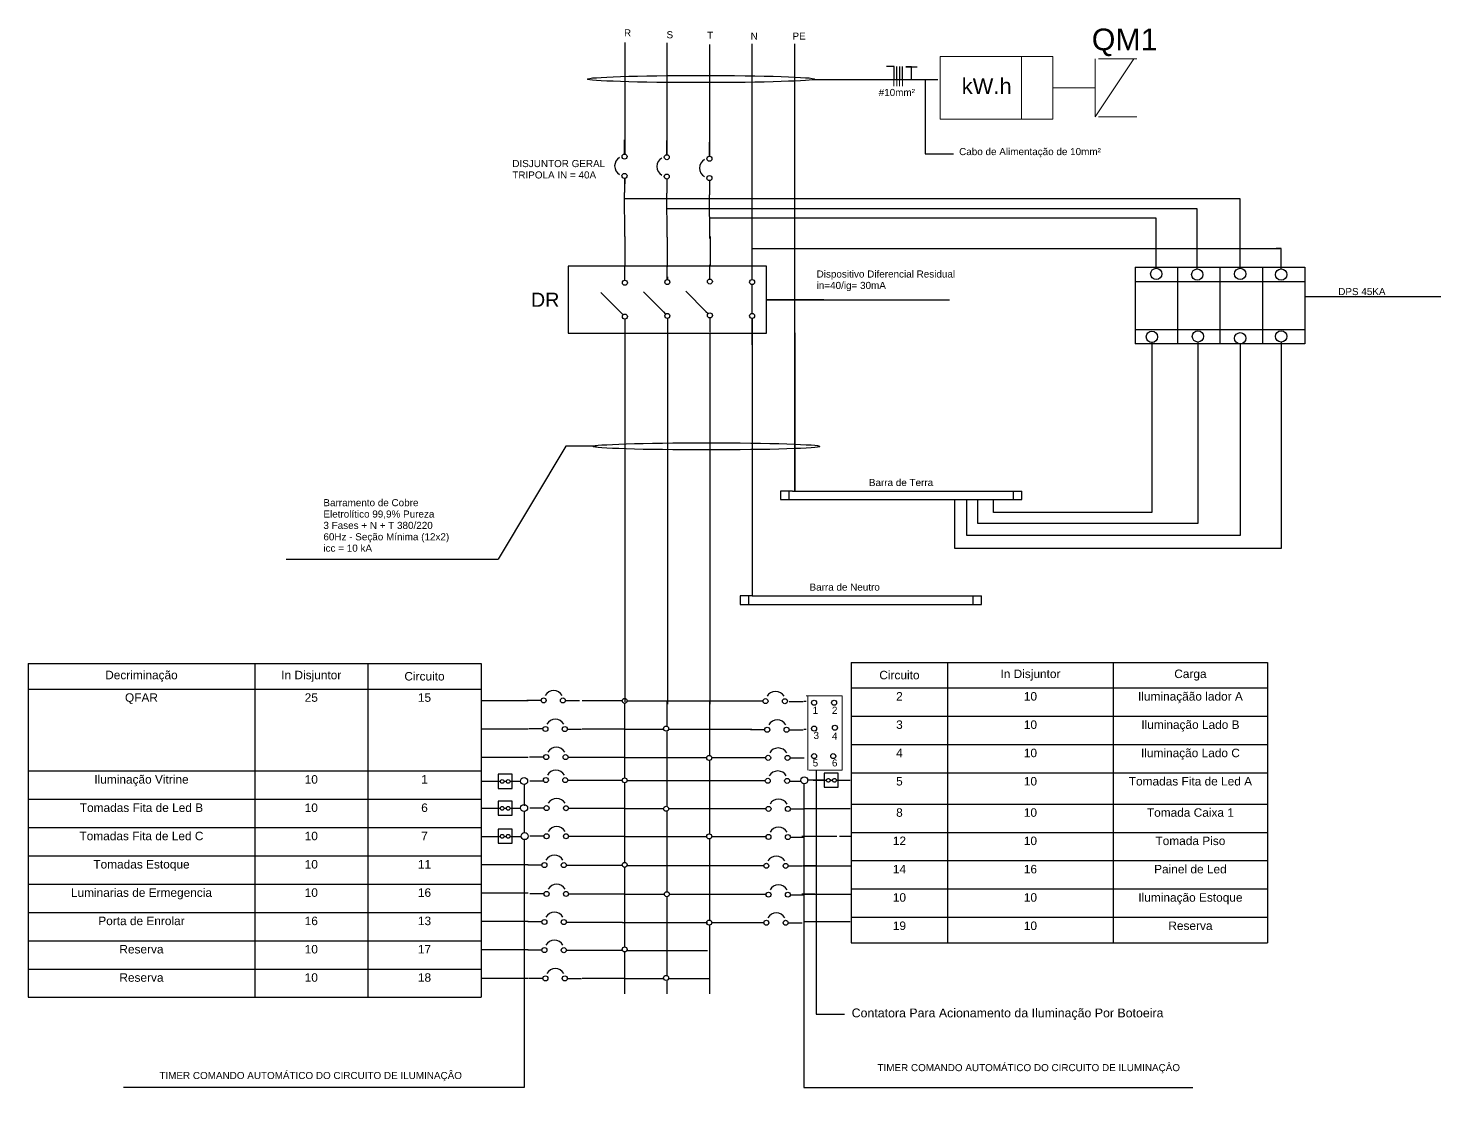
# Model space of a CAD drawing. Header units: millimetres. Extents: x -26 to 31631, y -22 to 25796.
# Drawn here: x 15805.1 to 16204.3, y 12868.8 to 13174.2 of the extents above; entities that cross this region are included whole.
import ezdxf
from ezdxf import colors
from ezdxf.entities.mleader import LeaderData, LeaderLine
from ezdxf.math import Vec2, Vec3

# ---------------------------------------------------------------- set-up
doc = ezdxf.new("R2010")
doc.units = ezdxf.units.MM
doc.layers.add('DI-Linhas do diagrama', color=251, linetype='Continuous', lineweight=20)
doc.layers.add('DI-Textos do diagrama', color=7, linetype='Continuous', lineweight=20)
doc.layers.add('P', color=1, linetype='Continuous')
doc.layers.add('TEXTO_CIRCUITO', color=7, linetype='Continuous')
doc.styles.add('ARIAL', font='arial.ttf')
doc.styles.get("Standard").update_dxf_attribs({"font": 'arial.ttf', "height": 1})

# ---------------------------------------------------------------- blocks, each defined once
blk = doc.blocks.new('*T71')
at = {"layer": 'P', "color": 0, "linetype": 'ByBlock', "lineweight": -2, "transparency": 16777216}
for p, q in [((0, 0), (117.65, 0)), ((0, 0), (0, -79.24)), ((27.2, 0), (27.2, -79.24)), ((74.05, 0), (74.05, -79.24)), ((117.65, 0), (117.65, -79.24)), ((0, -7.2), (117.65, -7.2)), ((0, -15.2), (117.65, -15.2)), ((0, -23.2), (117.65, -23.2)), ((0, -31.2), (117.65, -31.2)), ((0, -40.04), (117.65, -40.04)), ((0, -48.04), (117.65, -48.04)), ((0, -56.04), (117.65, -56.04)), ((0, -64.04), (117.65, -64.04)), ((0, -72.04), (117.65, -72.04)), ((0, -79.24), (117.65, -79.24))]:
    blk.add_line(p, q, dxfattribs=at)
at = {"layer": 'P', "color": 0, "transparency": 16777216, "char_height": 2.4}
for s, insert, width, attachment_point in [('Circuito', (13.6, -3.6), 24.8017, 5), ('In Disjuntor', (50.63, -3.6), 44.4517, 5), ('Carga', (95.85, -3.6), 41.192, 5), ('2', (13.6, -8.4), 24.8017, 2), ('10', (50.63, -8.4), 44.4517, 2), ('Iluminaçãão lador A', (95.85, -8.4), 41.192, 2), ('3', (13.6, -16.4), 24.8017, 2), ('10', (50.63, -16.4), 44.4517, 2), ('Iluminação Lado B^J', (95.85, -16.4), 41.192, 2), ('4', (13.6, -24.4), 24.8017, 2), ('10', (50.63, -24.4), 44.4517, 2), ('Iluminação Lado C^J', (95.85, -24.4), 41.192, 2), ('5', (13.6, -32.4), 24.8017, 2), ('10', (50.63, -32.4), 44.4517, 2), ('Tomadas Fita de Led A^J', (95.85, -32.4), 41.192, 2), ('8', (13.6, -41.24), 24.8017, 2), ('10', (50.63, -41.24), 44.4517, 2), ('Tomada Caixa 1^J', (95.85, -41.24), 41.192, 2), ('12', (13.6, -49.24), 24.8017, 2), ('10', (50.63, -49.24), 44.4517, 2), ('Tomada Piso^J', (95.85, -49.24), 41.192, 2), ('14', (13.6, -57.24), 24.8017, 2), ('16', (50.63, -57.24), 44.4517, 2), ('Painel de Led^J', (95.85, -57.24), 41.192, 2), ('10', (13.6, -65.24), 24.8017, 2), ('10', (50.63, -65.24), 44.4517, 2), ('Iluminação Estoque', (95.85, -65.24), 41.192, 2), ('19', (13.6, -73.24), 24.8017, 2), ('10', (50.63, -73.24), 44.4517, 2), ('Reserva^J', (95.85, -73.24), 41.192, 2)]:
    blk.add_mtext(s, dxfattribs=dict(at, insert=insert, width=width, attachment_point=attachment_point))
blk = doc.blocks.new('*T72')
at = {"layer": 'P', "color": 0, "linetype": 'ByBlock', "lineweight": -2, "transparency": 16777216}
for p, q in [((0, 0), (128, 0)), ((0, 0), (0, -94.33)), ((64, 0), (64, -94.33)), ((96, 0), (96, -94.33)), ((128, 0), (128, -94.33)), ((0, -7.2), (128, -7.2)), ((0, -30.33), (128, -30.33)), ((0, -38.33), (128, -38.33)), ((0, -46.33), (128, -46.33)), ((0, -54.33), (128, -54.33)), ((0, -62.33), (128, -62.33)), ((0, -70.33), (128, -70.33)), ((0, -78.33), (128, -78.33)), ((0, -86.33), (128, -86.33)), ((0, -94.33), (128, -94.33))]:
    blk.add_line(p, q, dxfattribs=at)
at = {"layer": 'P', "color": 0, "transparency": 16777216, "char_height": 2.4}
for s, insert, width, attachment_point in [('Decriminação', (32, -3.6), 61.6, 5), ('In Disjuntor', (80, -3.6), 29.6, 5), ('Circuito', (112, -3.6), 29.6, 5), ('QFAR', (32, -8.4), 61.6, 2), ('25', (80, -8.4), 29.6, 2), ('15', (112, -8.4), 29.6, 2), ('Iluminação Vitrine', (32, -31.53), 61.6, 2), ('10', (80, -31.53), 29.6, 2), ('1', (112, -31.53), 29.6, 2), ('Tomadas Fita de Led B^J', (32, -39.53), 61.6, 2), ('10', (80, -39.53), 29.6, 2), ('6', (112, -39.53), 29.6, 2), ('Tomadas Fita de Led C^J', (32, -47.53), 61.6, 2), ('10', (80, -47.53), 29.6, 2), ('7', (112, -47.53), 29.6, 2), ('Tomadas Estoque^J', (32, -55.53), 61.6, 2), ('10', (80, -55.53), 29.6, 2), ('11', (112, -55.53), 29.6, 2), ('Luminarias de Ermegencia ^J', (32, -63.53), 61.6, 2), ('10', (80, -63.53), 29.6, 2), ('16', (112, -63.53), 29.6, 2), ('Porta de Enrolar^J', (32, -71.53), 61.6, 2), ('16', (80, -71.53), 29.6, 2), ('13', (112, -71.53), 29.6, 2), ('Reserva^J', (32, -79.53), 61.6, 2), ('10', (80, -79.53), 29.6, 2), ('17', (112, -79.53), 29.6, 2), ('Reserva ', (32, -87.53), 61.6, 2), ('10', (80, -87.53), 29.6, 2), ('18', (112, -87.53), 29.6, 2)]:
    blk.add_mtext(s, dxfattribs=dict(at, insert=insert, width=width, attachment_point=attachment_point))
blk = doc.blocks.new('_None')

msp = doc.modelspace()

# ---------------------------------------------------------------- linework, layer by layer
at = {"lineweight": 5}
for p, q in [((16024.98, 12985.59), (16035.14, 12985.59)), ((16025.45, 12985.59), (16025.45, 12967.18)), ((16035.14, 12985.59), (16035.14, 12967.18)), ((16025.45, 12964.58), (16025.45, 12967.18)), ((16025.69, 12964.58), (16035.14, 12964.58)), ((16035.14, 12964.58), (16035.14, 12967.18))]:
    msp.add_line(p, q, dxfattribs=at)
at = {"layer": 'DI-Linhas do diagrama', "linetype": 'Continuous'}
for p, q in [((16085.79, 13148.53), (16085.79, 13166.23)), ((16106.65, 13149.2), (16106.65, 13165.56)), ((16106.65, 13149.2), (16117.55, 13165.56)), ((16118.44, 13165.56), (16107.53, 13165.56)), ((16106.65, 13157.38), (16094.65, 13157.38)), ((16107.53, 13149.2), (16118.44, 13149.2))]:
    msp.add_line(p, q, dxfattribs=at)
msp.add_lwpolyline([(16094.65, 13148.53), (16094.65, 13166.23), (16062.78, 13166.23), (16062.78, 13148.53), (16094.65, 13148.53)], close=True, dxfattribs=at)
at = {"layer": 'P'}
for p, q in [((15973.75, 13138.64), (15973.75, 13170.24)), ((15985.69, 13138.49), (15985.69, 13170.09)), ((15997.75, 13138.04), (15997.75, 13169.65)), ((16009.68, 13129.79), (16009.68, 13169.79)), ((16021.73, 13129.79), (16021.73, 13169.79)), ((16049.78, 13163.43), (16047.63, 13163.43)), ((16049.78, 13159.85), (16049.78, 13163.43)), ((16050.58, 13159.85), (16050.58, 13163.43)), ((16051.38, 13159.85), (16051.38, 13163.43)), ((16052.18, 13159.85), (16052.18, 13163.43)), ((16054.69, 13163.3), (16053.09, 13163.3)), ((16053.09, 13163.3), (16054.69, 13163.3)), ((16054.69, 13159.7), (16054.69, 13163.3)), ((16054.69, 13163.3), (16056.29, 13163.3)), ((16026.77, 13159.7), (16062.16, 13159.7)), ((15973.75, 13130.24), (15973.75, 13131.79)), ((15985.69, 13130.09), (15985.69, 13131.63)), ((15997.75, 13129.65), (15997.75, 13131.19)), ((15973.73, 13115.36), (15973.6, 13127.77)), ((15985.68, 13115.2), (15985.54, 13127.62)), ((15997.73, 13114.76), (15997.6, 13127.17)), ((16009.68, 13103.2), (16009.68, 13129.79)), ((16021.73, 13088.16), (16021.73, 13129.79)), ((16147.63, 13126.02), (15973.6, 13126.02)), ((16135.5, 13123.15), (15985.48, 13123.15)), ((16135.5, 13106.2), (16135.5, 13123.15)), ((16147.63, 13106.38), (16147.63, 13126.02)), ((16001.41, 13120.54), (15997.75, 13120.54)), ((16123.92, 13120.54), (16001.41, 13120.54)), ((16123.92, 13106.38), (16123.92, 13120.54)), ((15973.73, 13115.36), (15973.73, 13106.97)), ((15985.68, 13115.2), (15985.68, 13106.81)), ((15997.77, 13115.36), (15997.77, 13106.97)), ((16009.76, 13111.96), (16158.83, 13111.96)), ((16159.21, 13111.96), (16157.78, 13111.96)), ((16159.21, 13106.2), (16159.21, 13111.96)), ((15997.69, 13107.29), (15997.69, 13107.29)), ((15973.69, 13107), (15957.69, 13107)), ((15957.69, 13107), (15957.69, 13088.02)), ((16013.73, 13107), (15973.69, 13107)), ((15985.71, 13103.19), (15985.71, 13103.95)), ((15985.71, 13103.95), (15985.71, 13103.19)), ((16009.57, 13106.16), (16009.57, 13103.2)), ((16009.68, 13103.2), (16009.68, 13103.96)), ((16013.73, 13088.02), (16013.73, 13107)), ((16117.91, 13106.67), (16117.91, 13085)), ((16117.91, 13106.67), (16165.91, 13106.67)), ((16129.91, 13106.67), (16129.91, 13085)), ((16141.91, 13106.67), (16141.91, 13085)), ((16153.91, 13106.67), (16153.91, 13085)), ((16165.91, 13106.67), (16165.91, 13085)), ((15966.94, 13099.54), (15972.58, 13093.86)), ((15978.95, 13099.72), (15984.58, 13094.05)), ((15990.98, 13099.88), (15996.61, 13094.21)), ((16009.57, 13101.79), (16009.57, 13093.62)), ((16117.91, 13102.67), (16165.91, 13102.67)), ((16029.97, 13097.51), (16013.7, 13097.51)), ((16013.7, 13097.51), (16038.69, 13097.51)), ((16029.97, 13097.51), (16029.97, 13097.51)), ((16038.69, 13097.51), (16065.45, 13097.51)), ((16165.9, 13098.39), (16204.31, 13098.39)), ((15972.58, 13093.86), (15973.2, 13093.23)), ((15984.58, 13094.05), (15985.21, 13093.41)), ((15996.61, 13094.21), (15997.24, 13093.57)), ((16009.57, 13092.22), (16009.57, 13084.77)), ((15957.69, 13088.02), (16013.73, 13088.02)), ((15973.73, 13088.16), (15973.73, 12983.88)), ((15985.73, 13088.16), (15985.73, 12983.18)), ((15997.73, 13088.16), (15997.73, 12983.18)), ((15997.77, 13088.22), (15997.77, 13088.22)), ((16009.73, 13088.16), (16009.73, 13013.78)), ((16021.78, 13043.42), (16021.73, 13088.16)), ((16021.73, 13088.16), (16021.78, 13043.42)), ((16165.91, 13089), (16117.91, 13089)), ((16165.91, 13085), (16117.91, 13085)), ((16122.69, 13085.42), (16122.69, 13037.34)), ((16135.68, 13085.55), (16135.68, 13034.21)), ((16147.63, 13085), (16147.63, 13030.82)), ((16159.21, 13085.55), (16159.21, 13027.17)), ((15957.04, 13056.1), (15937.85, 13024.13)), ((15965.72, 13056.1), (15957.04, 13056.1)), ((16021.09, 13043.42), (16017.65, 13043.42)), ((16017.65, 13043.42), (16017.65, 13041.01)), ((16020.05, 13043.42), (16020.05, 13041.01)), ((16021.09, 13043.42), (16085.93, 13043.42)), ((16083.53, 13041.01), (16083.53, 13043.42)), ((16085.93, 13041.01), (16085.93, 13043.42)), ((16017.65, 13041.01), (16085.93, 13041.01)), ((16066.93, 13027.17), (16066.93, 13040.99)), ((16070.33, 13030.82), (16070.33, 13040.99)), ((16073.46, 13034.21), (16073.46, 13040.99)), ((16077.9, 13037.34), (16077.9, 13040.99)), ((16122.69, 13037.34), (16077.9, 13037.34)), ((16135.68, 13034.21), (16073.46, 13034.21)), ((16147.63, 13030.82), (16070.33, 13030.82)), ((15877.99, 13024.13), (15937.85, 13024.13)), ((16159.21, 13027.17), (16066.93, 13027.17)), ((16009.71, 13013.78), (16006.27, 13013.78)), ((16006.27, 13013.78), (16006.27, 13011.37)), ((16006.27, 13011.37), (16074.55, 13011.37)), ((16008.67, 13013.78), (16008.67, 13011.37)), ((16009.71, 13013.78), (16074.55, 13013.78)), ((16072.15, 13011.37), (16072.15, 13013.78)), ((16074.55, 13011.37), (16074.55, 13013.78)), ((15945.23, 12960.47), (15945.23, 12954.46)), ((16020.17, 12961.41), (16023.42, 12961.41)), ((16024.27, 12960.7), (16024.27, 12874.81)), ((16026.53, 12961.69), (16025.26, 12961.69)), ((15945.23, 12952.87), (15945.23, 12946.86)), ((15945.23, 12944.91), (15945.23, 12874.81)), ((15927.22, 12874.81), (15832.02, 12874.81)), ((15945.23, 12874.81), (15927.22, 12874.81)), ((16024.27, 12874.81), (16038.26, 12874.81)), ((16033.61, 12874.84), (16104.2, 12874.84)), ((16104.2, 12874.84), (16134.27, 12874.84))]:
    msp.add_line(p, q, dxfattribs=at)
at = {"layer": 'P', "linetype": 'Continuous', "lineweight": 5}
for p, q in [((16049.74, 13159.85), (16049.74, 13157.85)), ((16050.58, 13159.85), (16050.58, 13157.85)), ((16051.33, 13159.85), (16051.33, 13157.85)), ((16052.18, 13159.85), (16052.18, 13157.85))]:
    msp.add_line(p, q, dxfattribs=at)
at = {"layer": 'P', "color": 0}
for p, q in [((15973.61, 13138.65), (15973.61, 13142.65)), ((15985.55, 13138.5), (15985.55, 13142.5)), ((15997.61, 13138.06), (15997.61, 13142.06)), ((15973.6, 13131.77), (15973.6, 13127.77)), ((15985.54, 13131.62), (15985.54, 13127.62)), ((15997.6, 13131.17), (15997.6, 13127.17)), ((15985.7, 13103.19), (15985.7, 13107.19)), ((15997.73, 13103.35), (15997.73, 13107.35)), ((15973.7, 13103), (15973.69, 13107)), ((15973.7, 13092.02), (15973.71, 13088.02)), ((15985.71, 13092.2), (15985.72, 13088.2)), ((15997.74, 13092.36), (15997.75, 13088.36)), ((16009.68, 13092.22), (16009.69, 13088.22))]:
    msp.add_line(p, q, dxfattribs=at)
at = {"layer": 'P', "color": 1}
for p, q in [((15946.39, 12984.13), (15933.29, 12984.13)), ((15950.04, 12984.25), (15946.04, 12984.25)), ((15953.57, 12987.02), (15953.52, 12987.02)), ((15953.52, 12987.02), (15953.52, 12987.02)), ((15956.92, 12984.23), (15960.92, 12984.23)), ((15972.94, 12984.12), (15961.59, 12984.12)), ((15965.59, 12984.12), (15965.59, 12984.12)), ((15974.36, 12984.12), (15997.59, 12984.12)), ((15985.59, 12984.12), (15985.59, 12976.96)), ((15997.59, 12984.12), (16009.59, 12984.12)), ((15997.59, 12984.12), (15997.59, 12968.71)), ((16012.76, 12984.04), (16008.76, 12984.04)), ((16020.13, 12983.9), (16024.13, 12983.9)), ((16024.98, 12983.98), (16024.28, 12983.98)), ((15973.59, 12983.41), (15973.59, 12962.37)), ((15946.39, 12976.13), (15933.29, 12976.13)), ((15950.53, 12976.17), (15946.53, 12976.17)), ((15957.41, 12976.16), (15961.41, 12976.16)), ((15973.59, 12976.12), (15961.59, 12976.12)), ((15973.59, 12976.12), (15984.67, 12976.12)), ((15985.59, 12975.62), (15985.59, 12954.29)), ((15986.05, 12976.12), (15997.59, 12976.12)), ((15997.59, 12976.12), (16009.59, 12976.12)), ((16013.25, 12975.96), (16009.25, 12975.96)), ((16020.13, 12975.95), (16024.13, 12975.95)), ((16024.98, 12976.03), (16024.28, 12976.03)), ((15946.39, 12968.13), (15933.29, 12968.13)), ((15950.79, 12968.23), (15946.79, 12968.23)), ((15957.67, 12968.22), (15961.67, 12968.22)), ((15973.59, 12968.12), (15961.59, 12968.12)), ((15973.59, 12968.12), (15996.86, 12968.12)), ((15998.25, 12968.12), (16009.59, 12968.12)), ((16013.51, 12968.02), (16009.51, 12968.02)), ((16020.4, 12968.01), (16024.4, 12968.01)), ((15997.59, 12967.29), (15997.59, 12946.52)), ((16030.04, 12963.69), (16030.04, 12959.69)), ((16034.04, 12963.69), (16030.04, 12963.69)), ((16034.04, 12961.69), (16034.04, 12963.69)), ((15938.52, 12961.34), (15933.29, 12961.34)), ((15936.2, 12961.39), (15937.87, 12961.39)), ((15937.87, 12963.39), (15937.87, 12959.39)), ((15941.87, 12963.39), (15937.87, 12963.39)), ((15940.22, 12961.34), (15939.57, 12961.34)), ((15944.25, 12961.34), (15941.27, 12961.34)), ((15941.87, 12961.39), (15941.87, 12963.39)), ((15941.87, 12959.39), (15941.87, 12961.39)), ((15950.88, 12961.4), (15946.88, 12961.4)), ((15957.56, 12961.72), (15961.56, 12961.72)), ((15972.94, 12961.63), (15961.47, 12961.63)), ((15973.59, 12960.95), (15973.59, 12938.48)), ((15974.36, 12961.63), (15997.47, 12961.63)), ((15997.47, 12961.63), (16009.47, 12961.63)), ((16013.4, 12961.53), (16009.4, 12961.53)), ((16030.04, 12961.69), (16026.38, 12961.69)), ((16030.7, 12961.63), (16026.96, 12961.63)), ((16028.38, 12961.69), (16030.04, 12961.69)), ((16030.04, 12959.69), (16034.04, 12959.69)), ((16032.4, 12961.63), (16031.75, 12961.63)), ((16037.38, 12961.63), (16033.45, 12961.63)), ((16034.04, 12959.69), (16034.04, 12961.69)), ((16034.04, 12961.69), (16035.59, 12961.69)), ((15937.87, 12959.39), (15941.87, 12959.39)), ((15937.87, 12955.78), (15937.87, 12951.78)), ((15941.87, 12955.78), (15937.87, 12955.78)), ((15941.87, 12953.78), (15941.87, 12955.78)), ((15938.52, 12953.73), (15933.29, 12953.73)), ((15936.2, 12953.78), (15937.87, 12953.78)), ((15937.87, 12951.78), (15941.87, 12951.78)), ((15940.22, 12953.73), (15939.57, 12953.73)), ((15944.25, 12953.73), (15941.27, 12953.73)), ((15941.87, 12951.78), (15941.87, 12953.78)), ((15946.39, 12953.73), (15946.21, 12953.73)), ((15950.88, 12953.8), (15946.88, 12953.8)), ((15957.77, 12953.78), (15961.77, 12953.78)), ((15973.68, 12953.69), (15961.68, 12953.69)), ((15973.68, 12953.69), (15984.65, 12953.69)), ((15985.59, 12952.94), (15985.59, 12930.19)), ((15986.06, 12953.69), (15997.68, 12953.69)), ((15997.68, 12953.69), (16009.68, 12953.69)), ((16013.61, 12953.59), (16009.61, 12953.59)), ((16020.49, 12953.57), (16024.49, 12953.57)), ((16037.38, 12953.63), (16024.28, 12953.63)), ((15937.87, 12947.88), (15937.87, 12943.88)), ((15941.87, 12947.88), (15937.87, 12947.88)), ((15941.87, 12945.88), (15941.87, 12947.88)), ((15938.53, 12945.73), (15933.29, 12945.73)), ((15937.87, 12943.88), (15941.87, 12943.88)), ((15940.23, 12945.73), (15939.56, 12945.73)), ((15944.4, 12945.73), (15941.26, 12945.73)), ((15941.87, 12943.88), (15941.87, 12945.88)), ((15946.39, 12945.73), (15946.35, 12945.73)), ((15950.88, 12945.86), (15946.88, 12945.86)), ((15957.77, 12945.84), (15961.77, 12945.84)), ((15973.68, 12945.75), (15961.68, 12945.75)), ((15973.68, 12945.75), (15996.85, 12945.75)), ((15997.59, 12945.11), (15997.59, 12922.79)), ((15998.26, 12945.75), (16009.68, 12945.75)), ((16013.61, 12945.65), (16009.61, 12945.65)), ((16020.49, 12945.63), (16024.49, 12945.63)), ((16023.76, 12945.84), (16025.76, 12945.84)), ((16025.76, 12945.84), (16033.61, 12945.84)), ((16034.38, 12945.84), (16037.51, 12945.84)), ((15946.39, 12937.73), (15933.29, 12937.73)), ((15950.26, 12937.71), (15946.26, 12937.71)), ((15957.14, 12937.69), (15961.14, 12937.69)), ((15973.05, 12937.6), (15961.05, 12937.6)), ((15973.59, 12937.06), (15973.59, 12914.59)), ((15974.34, 12937.6), (15997.05, 12937.6)), ((15997.05, 12937.6), (16009.05, 12937.6)), ((16012.98, 12937.5), (16008.98, 12937.5)), ((16019.86, 12937.48), (16023.86, 12937.48)), ((16027.64, 12937.53), (16023.98, 12937.53)), ((16023.98, 12937.53), (16025.98, 12937.53)), ((16025.98, 12937.53), (16027.64, 12937.53)), ((16027.64, 12937.53), (16032.8, 12937.53)), ((16031.64, 12937.53), (16032.8, 12937.53)), ((16031.64, 12937.53), (16034.09, 12937.53)), ((16034.09, 12937.53), (16037.72, 12937.53)), ((15946.39, 12929.73), (15933.29, 12929.73)), ((15950.88, 12929.56), (15946.88, 12929.56)), ((15957.77, 12929.54), (15961.77, 12929.54)), ((15973.68, 12929.45), (15961.68, 12929.45)), ((15973.68, 12929.45), (15984.89, 12929.45)), ((15985.59, 12928.77), (15985.59, 12906.54)), ((15986.31, 12929.45), (15997.68, 12929.45)), ((15997.68, 12929.45), (16009.68, 12929.45)), ((16013.61, 12929.35), (16009.61, 12929.35)), ((16020.49, 12929.34), (16024.49, 12929.34)), ((16027.42, 12929.45), (16023.76, 12929.45)), ((16023.76, 12929.45), (16025.76, 12929.45)), ((16025.76, 12929.45), (16027.42, 12929.45)), ((16027.42, 12929.45), (16034.15, 12929.45)), ((16031.42, 12929.45), (16032.73, 12929.45)), ((16034.15, 12929.45), (16037.51, 12929.45)), ((15946.39, 12921.73), (15933.29, 12921.73)), ((15950.26, 12921.62), (15946.26, 12921.62)), ((15957.14, 12921.6), (15961.14, 12921.6)), ((15973.05, 12921.51), (15961.05, 12921.51)), ((15973.05, 12921.51), (15997.05, 12921.51)), ((15997.59, 12922.79), (15997.59, 12922.14)), ((15997.59, 12920.73), (15997.59, 12901.27)), ((15998.26, 12921.51), (16009.05, 12921.51)), ((16012.98, 12921.41), (16008.98, 12921.41)), ((16019.86, 12921.4), (16023.86, 12921.4)), ((16037.38, 12921.63), (16024.28, 12921.63)), ((15946.39, 12913.73), (15933.29, 12913.73)), ((15950.26, 12913.68), (15946.26, 12913.68)), ((15957.14, 12913.66), (15961.14, 12913.66)), ((15973.05, 12913.57), (15961.05, 12913.57)), ((15973.59, 12913.17), (15973.59, 12901.27)), ((15974.29, 12913.57), (15997.05, 12913.57)), ((15946.39, 12905.65), (15933.29, 12905.65)), ((15950.53, 12905.69), (15946.53, 12905.69)), ((15950.53, 12905.69), (15946.53, 12905.69)), ((15957.41, 12905.67), (15961.41, 12905.67)), ((15973.59, 12905.64), (15961.59, 12905.64)), ((15973.59, 12905.64), (15984.67, 12905.64)), ((15985.59, 12905.13), (15985.59, 12901.27)), ((15986.05, 12905.64), (15997.59, 12905.64))]:
    msp.add_line(p, q, dxfattribs=at)
at = {"layer": 'P', "color": 0}
for centre in [(15973.61, 13137.95), (15985.55, 13137.79), (15997.61, 13137.35), (15973.6, 13132.48), (15985.54, 13132.32), (15997.6, 13131.88), (15985.71, 13102.48), (15997.73, 13102.64), (16009.68, 13102.49), (15973.7, 13102.3), (15973.7, 13092.73), (15985.71, 13092.91), (15997.74, 13093.07), (16009.68, 13092.92)]:
    msp.add_circle(centre, 0.709, dxfattribs=at)
at = {"layer": 'P'}
for centre, radius in [((16123.92, 13104.78), 1.6), ((16135.5, 13104.6), 1.6), ((16147.63, 13104.78), 1.6), ((16159.21, 13104.6), 1.6), ((16122.69, 13087.02), 1.6), ((16135.68, 13087.15), 1.6), ((16147.63, 13086.6), 1.6), ((16159.21, 13087.15), 1.6), ((15945.23, 12961.46), 0.987), ((16024.41, 12961.69), 0.987), ((15945.23, 12953.86), 0.987), ((15945.38, 12945.89), 0.987)]:
    msp.add_circle(centre, radius, dxfattribs=at)
at = {"layer": 'P', "color": 1}
for centre, radius in [((15950.75, 12984.25), 0.709), ((15956.21, 12984.23), 0.709), ((15973.65, 12984.12), 0.709), ((16013.47, 12984.04), 0.709), ((16018.94, 12984.02), 0.709), ((16027.18, 12983.6), 0.709), ((16032.85, 12983.6), 0.709), ((15951.24, 12976.17), 0.709), ((15956.7, 12976.16), 0.709), ((15985.36, 12976.29), 0.709), ((16013.96, 12975.96), 0.709), ((16019.43, 12975.95), 0.709), ((16027.18, 12976.29), 0.709), ((16033.08, 12976.52), 0.709), ((15951.5, 12968.23), 0.709), ((15956.96, 12968.22), 0.709), ((15997.56, 12968), 0.709), ((16014.22, 12968.02), 0.709), ((16019.69, 12968.01), 0.709), ((16027.18, 12968.5), 0.709), ((16032.61, 12968.5), 0.709), ((15939.04, 12961.35), 0.524), ((15940.75, 12961.35), 0.524), ((15951.38, 12961.74), 0.709), ((15956.85, 12961.72), 0.709), ((15973.65, 12961.66), 0.709), ((16014.11, 12961.53), 0.709), ((16019.57, 12961.51), 0.709), ((16031.22, 12961.66), 0.524), ((16032.92, 12961.66), 0.524), ((15939.04, 12953.75), 0.524), ((15940.75, 12953.75), 0.524), ((15951.59, 12953.8), 0.709), ((15957.06, 12953.78), 0.709), ((15985.36, 12953.62), 0.709), ((16014.31, 12953.59), 0.709), ((16019.78, 12953.57), 0.709), ((15939.04, 12945.84), 0.524), ((15940.75, 12945.84), 0.524), ((15951.59, 12945.86), 0.709), ((15957.06, 12945.84), 0.709), ((15997.56, 12945.81), 0.709), ((16014.31, 12945.65), 0.709), ((16019.78, 12945.63), 0.709), ((15950.97, 12937.71), 0.709), ((15956.43, 12937.69), 0.709), ((15973.65, 12937.77), 0.709), ((16013.69, 12937.5), 0.709), ((16019.15, 12937.48), 0.709), ((15951.59, 12929.56), 0.709), ((15957.06, 12929.54), 0.709), ((15985.6, 12929.48), 0.709), ((16014.31, 12929.35), 0.709), ((16019.78, 12929.34), 0.709), ((15950.97, 12921.62), 0.709), ((15956.43, 12921.6), 0.709), ((15997.56, 12921.44), 0.709), ((16013.69, 12921.41), 0.709), ((16019.15, 12921.4), 0.709), ((15950.97, 12913.68), 0.709), ((15956.43, 12913.66), 0.709), ((15973.65, 12913.88), 0.709), ((15951.24, 12905.69), 0.709), ((15956.7, 12905.67), 0.709), ((15985.36, 12905.8), 0.709)]:
    msp.add_circle(centre, radius, dxfattribs=at)
at = {"layer": 'P'}
for centre in [(15973.58, 13135.3), (15985.53, 13135.15), (15997.58, 13134.71)]:
    msp.add_arc(centre, 2.76, 119.3805, 240.6195, dxfattribs=at)
at = {"layer": 'P', "color": 1}
for centre in [(15953.57, 12984.26), (16016.29, 12984.05), (15954.06, 12976.19), (16016.78, 12975.98), (15954.32, 12968.25), (16017.04, 12968.04), (15954.21, 12961.75), (16016.93, 12961.54), (15954.42, 12953.81), (16017.14, 12953.6), (15954.42, 12945.87), (16017.14, 12945.66), (15953.79, 12937.72), (16016.51, 12937.51), (15954.42, 12929.57), (16017.14, 12929.36), (15953.79, 12921.63), (16016.51, 12921.42), (15953.79, 12913.69), (15954.06, 12905.7)]:
    msp.add_arc(centre, 2.76, 29.3805, 150.6195, dxfattribs=at)
at = {"layer": 'P'}
for centre in [(15995.19, 13159.87), (15996.78, 13056.05)]:
    msp.add_ellipse(centre, major_axis=(32.07, 0), ratio=0.031447, dxfattribs=at)

# ---------------------------------------------------------------- block references
for name, p in [('*T72', (15805.07, 12994.66)), ('*T71', (16037.71, 12995))]:
    msp.add_blockref(name, p)

# ---------------------------------------------------------------- texts
at = {"layer": 'DI-Textos do diagrama', "insert": (16068.93, 13155.67), "char_height": 4.426, "width": 21.2456, "attachment_point": 7, "line_spacing_factor": 0.798, "style": 'ARIAL'}
msp.add_mtext('kW.h', dxfattribs=at)
at = {"layer": 'P'}
for s, height, p in [('R', 2, (15973.47, 13171.92)), ('S', 2, (15985.48, 13171.4)), ('T', 2, (15996.98, 13171.24)), ('N', 2, (16009.26, 13170.99)), ('PE', 2, (16021.08, 13171.02)), ('#10mm²', 2, (16045.45, 13155.09)), ('Cabo de Alimentação de 10mm²', 2, (16068.19, 13138.37)), ('DISJUNTOR GERAL ', 2, (15941.9, 13134.98)), ('TRIPOLA IN = 40A', 2, (15941.9, 13131.77)), ('Dispositivo Diferencial Residual', 2, (16027.91, 13103.77)), ('DR', 4, (15947.14, 13095.5)), ('in=40/ig= 30mA ', 2, (16027.91, 13100.55)), ('DPS 45KA', 2, (16175.35, 13098.81)), ('Barra de Terra', 2, (16042.68, 13044.84)), ('Barramento de Cobre ', 2, (15888.5, 13039.14)), ('Eletrolítico 99,9%%% Pureza', 2, (15888.5, 13035.93)), ('3 Fases + N + T 380/220', 2, (15888.5, 13032.72)), ('60Hz - Seção Mínima (12x2)', 2, (15888.5, 13029.5)), ('icc = 10 kA', 2, (15888.5, 13026.29)), ('Barra de Neutro', 2, (16025.9, 13015.28)), ('1', 2, (16026.79, 12980.45)), ('2', 2, (16032.23, 12980.45)), ('3', 2, (16027.03, 12973.37)), ('4', 2, (16032.23, 12973.13)), ('5', 2, (16026.79, 12965.58)), ('6', 2, (16032.23, 12965.58)), ('TIMER COMANDO AUTOMÁTICO DO CIRCUITO DE ILUMINAÇÂO ', 2, (15842.14, 12877.24)), ('TIMER COMANDO AUTOMÁTICO DO CIRCUITO DE ILUMINAÇÂO ', 2, (16045.1, 12879.46))]:
    msp.add_text(s, height=height, dxfattribs=at).set_placement(p)
at = {"layer": 'TEXTO_CIRCUITO', "insert": (16105.68, 13166.32), "char_height": 6.136, "width": 22.0879, "attachment_point": 7, "line_spacing_factor": 0.798, "style": 'ARIAL'}
msp.add_mtext('QM1', dxfattribs=at)

# ---------------------------------------------------------------- leaders
at = {"color": 1, "lineweight": 5}
ml = msp.add_multileader_mtext('Standard', dxfattribs=at)
ml.set_content('', color=1)
ml.set_leader_properties()
ml.set_arrow_properties(name='NONE')
ml.build(insert=Vec2(0, 0))
ctx = ml.context
ctx.base_point, ctx.plane_origin = Vec3(16066.57, 13138.71), Vec3(16058.57, 13159.53)
notes = []
notes.append((ctx, [(0, (1, 1, 0), (16058.57, 13138.71), (1, 0), 8, [(0, [(16058.57, 13159.53)], 0, [])])]))
ctx.mtext.insert, ctx.mtext.flow_direction = Vec3(16068.57, 13140.71), 5
at = {"lineweight": 5}
ml = msp.add_multileader_mtext('Standard', dxfattribs=at)
ml.set_content('Contatora Para Acionamento da Iluminação Por Botoeira', color=256)
ml.set_leader_properties()
ml.set_arrow_properties(name='NONE')
ml.build(insert=Vec2(0, 0))
ctx = ml.context
ctx.base_point, ctx.char_height, ctx.plane_origin = Vec3(16035.81, 12895.57), 2.5, Vec3(16027.81, 12964.58)
notes.append((ctx, [(0, (1, 1, 0), (16027.81, 12895.57), (1, 0), 8, [(0, [(16027.81, 12964.58)], 0, [])])]))
ctx.mtext.insert, ctx.mtext.flow_direction = Vec3(16037.81, 12897.17), 5
for ctx, leaders in notes:
    for number, flags, end, landing, length, lines in leaders:
        leader = LeaderData()
        leader.index, (leader.has_last_leader_line, leader.has_dogleg_vector, leader.attachment_direction) = number, flags
        leader.last_leader_point, leader.dogleg_vector, leader.dogleg_length = Vec3(end), Vec3(landing), length
        for number, points, colour, breaks in lines:
            line = LeaderLine()
            line.index, line.vertices, line.color, line.breaks = number, Vec3.list(points), colors.encode_raw_color(colour), breaks
            leader.lines.append(line)
        ctx.leaders.append(leader)

doc.saveas('drawing.dxf')
